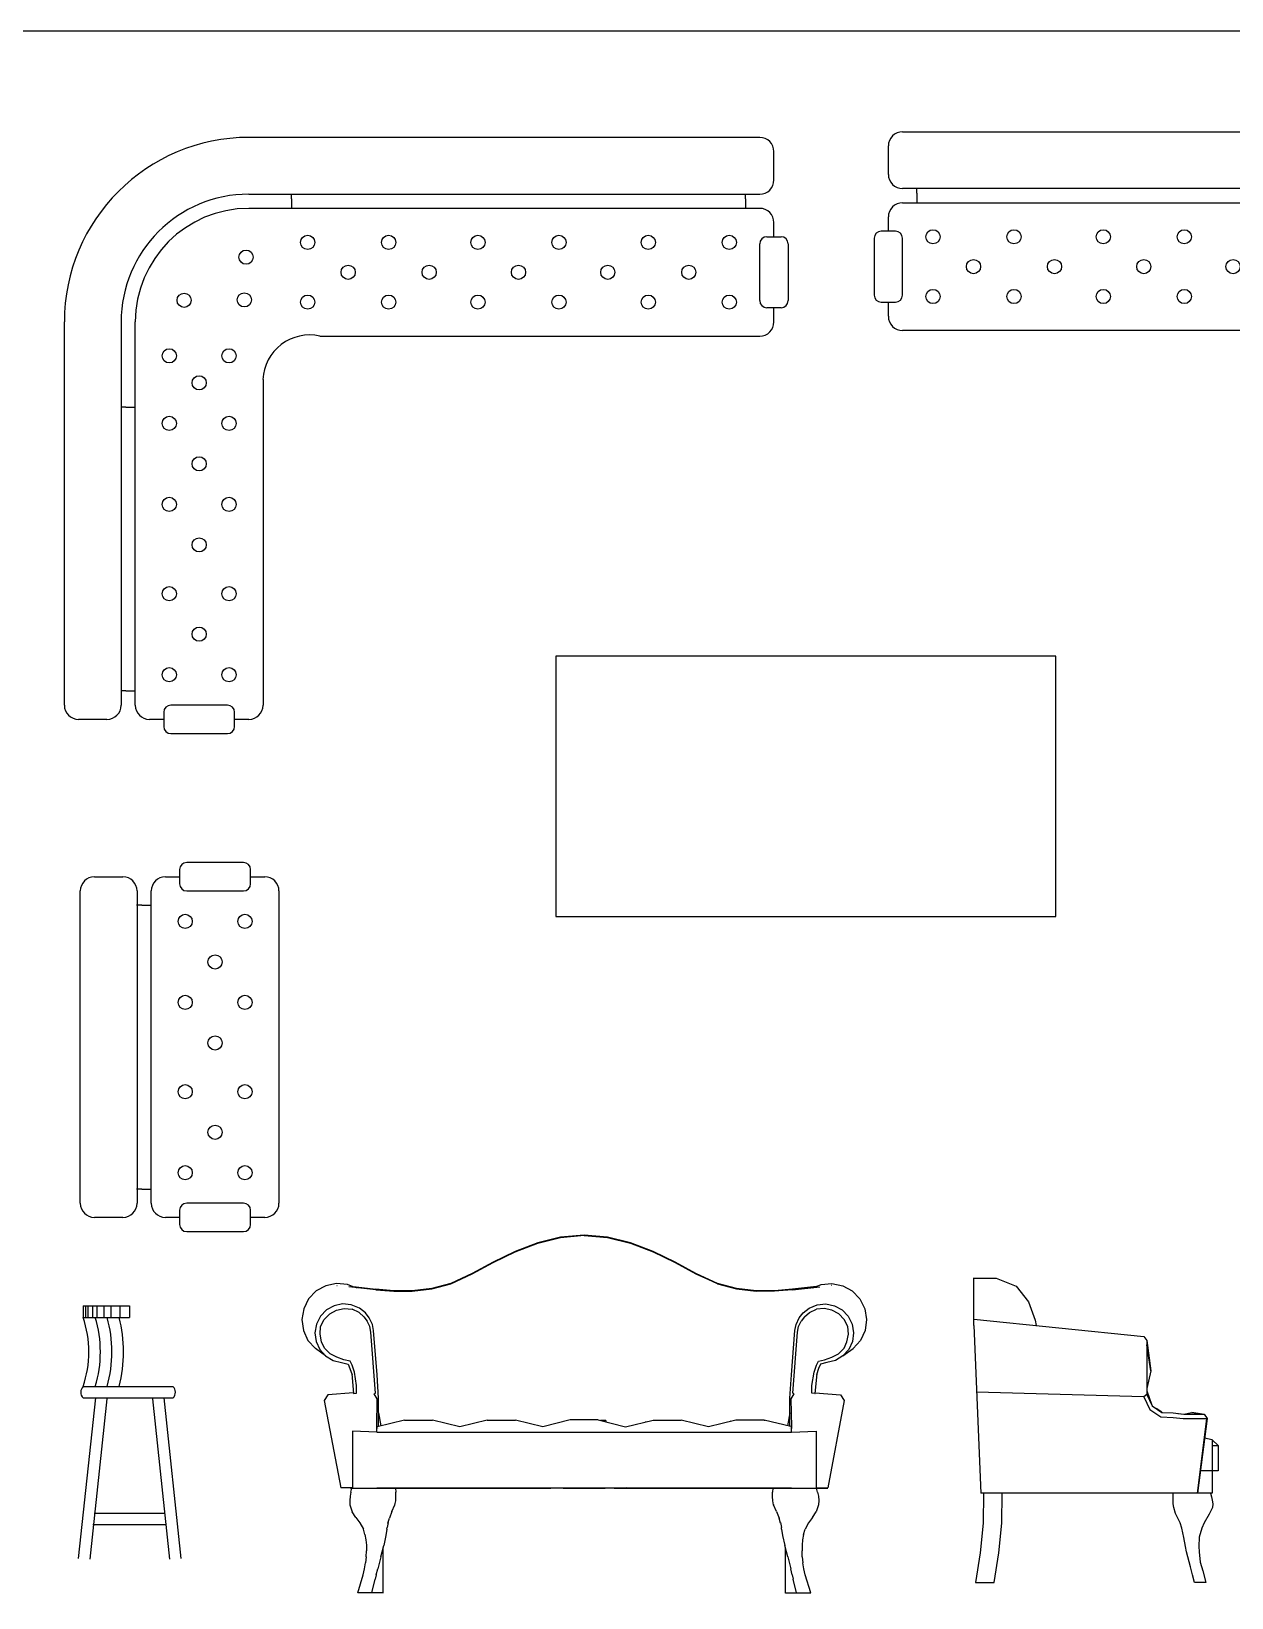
# Model space of a CAD drawing. Header units: millimetres. Extents: x 577 to 2337, y 236 to 943.
# Drawn here: x 746.85 to 751.08, y 706.16 to 711.68 of the extents above; entities that cross this region are included whole.
import ezdxf

# ---------------------------------------------------------------- set-up
doc = ezdxf.new("R2010")
doc.units = ezdxf.units.MM
doc.header["$LTSCALE"] = 0.01
doc.layers.add('06-Furn', color=4, linetype='Continuous')

# ---------------------------------------------------------------- blocks, each defined once
blk = doc.blocks.new('09')
at = {"layer": '06-Furn', "color": 17}
for p, q in [((782.5427, 612.4082), (782.5427, 612.3676)), ((782.5427, 612.4082), (782.7064, 612.4082)), ((782.5508, 612.4082), (782.5508, 612.3676)), ((782.5589, 612.4082), (782.5589, 612.3676)), ((782.5752, 612.4082), (782.5752, 612.3676)), ((782.5914, 612.4082), (782.5914, 612.3676)), ((782.6157, 612.4082), (782.6157, 612.3676)), ((782.64, 612.4082), (782.64, 612.3676)), ((782.6725, 612.4082), (782.6725, 612.3676)), ((782.7064, 612.4082), (782.7064, 612.3676)), ((782.5427, 612.3676), (782.7064, 612.3676)), ((782.5427, 612.1244), (782.8593, 612.1244)), ((782.5857, 612.0838), (782.5256, 611.5189)), ((782.5427, 612.0838), (782.8598, 612.0838)), ((782.6261, 612.0803), (782.5661, 611.5163)), ((782.7868, 612.0803), (782.8468, 611.5163)), ((782.8272, 612.0838), (782.8873, 611.5189)), ((782.5812, 611.6784), (782.8318, 611.6784)), ((782.5774, 611.6379), (782.8355, 611.6379))]:
    blk.add_line(p, q, dxfattribs=at)
for centre, radius, start, end in [((782.188, 612.246), 0.375, 341.0754, 18.9246), ((782.188, 612.246), 0.4155, 342.9814, 17.0186), ((782.188, 612.246), 0.4561, 344.534, 15.466), ((782.188, 612.246), 0.4966, 345.8242, 14.1758), ((782.5633, 612.1039), 0.029, 135.0809, 223.5899), ((782.8387, 612.1039), 0.029, 316.4101, 44.9191)]:
    blk.add_arc(centre, radius, start, end, dxfattribs=at)
blk = doc.blocks.new('A4')
at = {"layer": '06-Furn', "color": 17, "linetype": 'ByBlock'}
for p, q in [((762.7473, 629.8323), (762.6646, 629.825)), ((762.6646, 629.824), (762.7473, 629.8315)), ((762.7473, 629.8307), (762.6646, 629.8234)), ((762.8298, 629.825), (762.7473, 629.8323)), ((762.7473, 629.8315), (762.8298, 629.824)), ((762.7473, 629.8307), (762.8298, 629.8234)), ((762.5039, 629.7748), (762.427, 629.7371)), ((762.5039, 629.774), (762.427, 629.7364)), ((762.427, 629.736), (762.5039, 629.7735)), ((762.5838, 629.805), (762.5039, 629.7748)), ((762.5838, 629.8042), (762.5039, 629.774)), ((762.5039, 629.7735), (762.5838, 629.8036)), ((762.5039, 629.7735), (762.5039, 629.7748)), ((762.6646, 629.825), (762.5838, 629.805)), ((762.6646, 629.824), (762.5838, 629.8042)), ((762.5838, 629.8036), (762.6646, 629.8234)), ((762.5838, 629.8036), (762.5838, 629.805)), ((762.6646, 629.8234), (762.6646, 629.825)), ((762.8296, 629.824), (762.8298, 629.825)), ((762.8298, 629.824), (762.8296, 629.824)), ((762.9105, 629.805), (762.8298, 629.825)), ((762.8298, 629.824), (762.8298, 629.8234)), ((762.9105, 629.8042), (762.8298, 629.824)), ((762.8298, 629.8234), (762.9105, 629.8036)), ((762.9105, 629.805), (762.9103, 629.8042)), ((762.9907, 629.7748), (762.9105, 629.805)), ((762.9105, 629.8036), (762.9105, 629.8042)), ((762.9105, 629.8042), (762.9907, 629.774)), ((762.9105, 629.8036), (762.9907, 629.7735)), ((762.9905, 629.774), (762.9907, 629.7748)), ((762.9907, 629.774), (762.9905, 629.774)), ((763.0676, 629.7371), (762.9907, 629.7748)), ((762.9907, 629.7735), (762.9907, 629.774)), ((762.9907, 629.774), (763.0676, 629.7364)), ((762.9907, 629.7735), (763.0676, 629.736)), ((762.427, 629.7371), (762.3532, 629.6968)), ((762.427, 629.7364), (762.3532, 629.696)), ((762.3532, 629.6956), (762.427, 629.736)), ((762.427, 629.736), (762.427, 629.7371)), ((762.427, 629.7364), (762.427, 629.736)), ((763.0676, 629.7371), (763.0674, 629.7364)), ((763.1412, 629.6968), (763.0676, 629.7371)), ((763.0676, 629.7364), (763.0676, 629.736)), ((763.1412, 629.696), (763.0676, 629.7364)), ((763.0676, 629.736), (763.1412, 629.6956)), ((762.3532, 629.6968), (762.2771, 629.6618)), ((762.3532, 629.696), (762.2771, 629.6612)), ((762.2771, 629.6609), (762.3532, 629.6956)), ((762.3532, 629.6956), (762.3532, 629.6968)), ((762.3532, 629.696), (762.3532, 629.6956)), ((763.1409, 629.696), (763.1412, 629.6968)), ((763.2175, 629.6618), (763.1412, 629.6968)), ((763.1412, 629.6956), (763.1412, 629.696)), ((763.1412, 629.6956), (763.1412, 629.696)), ((763.1412, 629.696), (763.2173, 629.6612)), ((763.2173, 629.6609), (763.1412, 629.6956)), ((761.8036, 629.6351), (761.7767, 629.607)), ((761.8372, 629.6537), (761.8036, 629.6351)), ((761.8751, 629.6614), (761.8372, 629.6537)), ((761.9135, 629.658), (761.8751, 629.6614)), ((761.8759, 629.6547), (761.8771, 629.6545)), ((761.9335, 629.6497), (761.9135, 629.658)), ((762.014, 629.6393), (761.9179, 629.6497)), ((761.9299, 629.6511), (762.0137, 629.6414)), ((761.9445, 629.6487), (761.932, 629.6503)), ((761.9443, 629.6493), (761.9445, 629.6487)), ((761.9448, 629.6466), (761.9445, 629.6487)), ((762.0137, 629.6407), (761.9445, 629.6487)), ((761.9448, 629.6466), (761.9453, 629.6447)), ((762.077, 629.6361), (762.0127, 629.6414)), ((762.077, 629.6355), (762.0127, 629.6407)), ((762.0129, 629.6393), (762.077, 629.6345)), ((762.014, 629.6405), (762.0137, 629.6414)), ((762.0137, 629.6407), (762.014, 629.6405)), ((762.014, 629.6393), (762.0137, 629.6407)), ((762.077, 629.6345), (762.077, 629.6361)), ((762.1413, 629.6357), (762.077, 629.6361)), ((762.1413, 629.6351), (762.077, 629.6355)), ((762.077, 629.6345), (762.1413, 629.6343)), ((762.2102, 629.6438), (762.1413, 629.6357)), ((762.2102, 629.643), (762.1413, 629.6351)), ((762.1413, 629.6343), (762.2102, 629.6426)), ((762.1413, 629.6343), (762.1413, 629.6357)), ((762.1413, 629.6357), (762.1413, 629.6351)), ((762.2771, 629.6618), (762.2102, 629.6438)), ((762.2771, 629.6612), (762.2102, 629.643)), ((762.2102, 629.6426), (762.2771, 629.6609)), ((762.2102, 629.6426), (762.2102, 629.6438)), ((762.2771, 629.6609), (762.2771, 629.6618)), ((763.2175, 629.6618), (763.2173, 629.661)), ((763.2841, 629.643), (763.2173, 629.6612)), ((763.2173, 629.6612), (763.2173, 629.6609)), ((763.2173, 629.6609), (763.2841, 629.6426)), ((763.2844, 629.6438), (763.2175, 629.6618)), ((763.2841, 629.6428), (763.2844, 629.6438)), ((763.2841, 629.6426), (763.2841, 629.643)), ((763.3531, 629.6351), (763.2841, 629.643)), ((763.2841, 629.643), (763.2841, 629.6428)), ((763.2841, 629.6426), (763.3531, 629.6343)), ((763.3531, 629.6357), (763.2844, 629.6438)), ((763.3531, 629.6357), (763.3528, 629.6351)), ((763.4176, 629.6361), (763.3531, 629.6357)), ((763.3531, 629.6351), (763.4174, 629.6355)), ((763.3531, 629.6343), (763.3531, 629.6351)), ((763.4174, 629.6345), (763.3531, 629.6343)), ((763.4174, 629.6355), (763.4817, 629.6407)), ((763.4814, 629.6393), (763.4174, 629.6345)), ((763.4174, 629.6355), (763.4176, 629.6361)), ((763.4174, 629.6345), (763.4174, 629.6355)), ((763.4817, 629.6414), (763.4176, 629.6361)), ((763.4814, 629.6393), (763.5775, 629.6497)), ((763.4814, 629.6405), (763.4817, 629.6414)), ((763.4814, 629.6393), (763.4817, 629.6407)), ((763.4817, 629.6407), (763.4814, 629.6405)), ((763.5655, 629.6511), (763.4817, 629.6414)), ((763.4817, 629.6407), (763.5509, 629.6487)), ((763.5506, 629.6466), (763.5501, 629.6447)), ((763.5506, 629.6466), (763.5509, 629.6487)), ((763.5509, 629.6487), (763.5634, 629.6503)), ((763.5511, 629.6493), (763.5509, 629.6487)), ((763.5619, 629.6497), (763.5819, 629.658)), ((763.5819, 629.658), (763.6203, 629.6614)), ((763.6195, 629.6547), (763.6183, 629.6545)), ((763.6203, 629.6614), (763.6582, 629.6537)), ((763.6582, 629.6537), (763.6918, 629.6351)), ((763.6918, 629.6351), (763.7187, 629.607)), ((761.7595, 629.5725), (761.7529, 629.5344)), ((761.7767, 629.607), (761.7595, 629.5725)), ((761.8392, 629.5686), (761.818, 629.5461)), ((761.8315, 629.5346), (761.8508, 629.5546)), ((761.8661, 629.5834), (761.8392, 629.5686)), ((761.8508, 629.5546), (761.8751, 629.568)), ((761.8964, 629.5896), (761.8661, 629.5834)), ((761.8751, 629.568), (761.9023, 629.5736)), ((761.9271, 629.5869), (761.8964, 629.5896)), ((761.9023, 629.5736), (761.9299, 629.5711)), ((761.9558, 629.575), (761.9271, 629.5869)), ((761.9545, 629.5598), (761.9299, 629.5711)), ((761.9717, 629.5444), (761.9545, 629.5598)), ((761.9768, 629.558), (761.9558, 629.575)), ((761.9899, 629.5409), (761.9768, 629.558)), ((763.5055, 629.5409), (763.5186, 629.558)), ((763.5186, 629.558), (763.5396, 629.575)), ((763.5237, 629.5444), (763.5409, 629.5598)), ((763.5396, 629.575), (763.5683, 629.5869)), ((763.5409, 629.5598), (763.5655, 629.5711)), ((763.5931, 629.5736), (763.5655, 629.5711)), ((763.5683, 629.5869), (763.599, 629.5896)), ((763.6203, 629.568), (763.5931, 629.5736)), ((763.599, 629.5896), (763.6293, 629.5834)), ((763.6447, 629.5546), (763.6203, 629.568)), ((763.6293, 629.5834), (763.6562, 629.5686)), ((763.6639, 629.5346), (763.6447, 629.5546)), ((763.6562, 629.5686), (763.6775, 629.5461)), ((763.7187, 629.607), (763.7359, 629.5725)), ((763.7359, 629.5725), (763.7425, 629.5344)), ((761.7529, 629.5344), (761.7582, 629.496)), ((761.8039, 629.5186), (761.7987, 629.4883)), ((761.818, 629.5461), (761.8039, 629.5186)), ((761.8172, 629.4827), (761.819, 629.5098)), ((761.819, 629.5098), (761.8315, 629.5346)), ((761.9717, 629.5444), (761.983, 629.5294)), ((761.9927, 629.5098), (761.983, 629.5294)), ((762.0012, 629.5165), (761.9899, 629.5409)), ((761.9958, 629.4898), (761.9927, 629.5098)), ((762.0053, 629.4956), (762.0012, 629.5165)), ((763.4901, 629.4956), (763.4942, 629.5165)), ((763.4942, 629.5165), (763.5055, 629.5409)), ((763.4996, 629.4898), (763.5027, 629.5098)), ((763.5027, 629.5098), (763.5124, 629.5294)), ((763.5237, 629.5444), (763.5124, 629.5294)), ((763.6764, 629.5098), (763.6639, 629.5346)), ((763.6782, 629.4827), (763.6764, 629.5098)), ((763.6775, 629.5461), (763.6915, 629.5186)), ((763.6915, 629.5186), (763.6967, 629.4883)), ((763.7425, 629.5344), (763.7372, 629.496)), ((761.7585, 629.4958), (761.758, 629.496)), ((761.7582, 629.496), (761.7741, 629.461)), ((761.7741, 629.461), (761.8003, 629.4326)), ((761.7987, 629.4883), (761.8028, 629.4575)), ((761.8028, 629.4575), (761.8156, 629.4295)), ((761.8223, 629.4564), (761.8172, 629.4827)), ((761.832, 629.4337), (761.8223, 629.4564)), ((762.0127, 629.2757), (761.9958, 629.4898)), ((762.0176, 629.3393), (762.0053, 629.4956)), ((763.4778, 629.3393), (763.4901, 629.4956)), ((763.4827, 629.2757), (763.4996, 629.4898)), ((763.6634, 629.4337), (763.6731, 629.4564)), ((763.6731, 629.4564), (763.6782, 629.4827)), ((763.6926, 629.4575), (763.6798, 629.4295)), ((763.6967, 629.4883), (763.6926, 629.4575)), ((763.7213, 629.461), (763.6951, 629.4326)), ((763.7372, 629.496), (763.7213, 629.461)), ((763.7369, 629.4958), (763.7374, 629.496)), ((761.8364, 629.4068), (761.8003, 629.4326)), ((761.8156, 629.4295), (761.8364, 629.4068)), ((761.852, 629.4141), (761.832, 629.4337)), ((761.8364, 629.4068), (761.8628, 629.3908)), ((761.8759, 629.4022), (761.852, 629.4141)), ((761.8628, 629.3908), (761.8925, 629.383)), ((761.9007, 629.3932), (761.8759, 629.4022)), ((761.9225, 629.3882), (761.9007, 629.3932)), ((761.9299, 629.3741), (761.9225, 629.3882)), ((763.5655, 629.3741), (763.5729, 629.3882)), ((763.5729, 629.3882), (763.5947, 629.3932)), ((763.5947, 629.3932), (763.6195, 629.4022)), ((763.6326, 629.3908), (763.6029, 629.383)), ((763.6195, 629.4022), (763.6434, 629.4141)), ((763.659, 629.4068), (763.6326, 629.3908)), ((763.6434, 629.4141), (763.6634, 629.4337)), ((763.659, 629.4068), (763.6951, 629.4326)), ((763.6798, 629.4295), (763.659, 629.4068)), ((761.8925, 629.383), (761.9158, 629.3774)), ((761.9158, 629.3774), (761.9222, 629.3626)), ((761.9222, 629.3626), (761.9297, 629.3393)), ((761.9286, 629.3428), (761.9348, 629.274)), ((761.9379, 629.3495), (761.9299, 629.3741)), ((761.9453, 629.3024), (761.9379, 629.3495)), ((762.0232, 629.2573), (762.0176, 629.3393)), ((763.4722, 629.2573), (763.4778, 629.3393)), ((763.5501, 629.3024), (763.5575, 629.3495)), ((763.5575, 629.3495), (763.5655, 629.3741)), ((763.5668, 629.3428), (763.5606, 629.274)), ((763.5732, 629.3626), (763.5657, 629.3393)), ((763.5796, 629.3774), (763.5732, 629.3626)), ((763.6029, 629.383), (763.5796, 629.3774)), ((761.9453, 629.2754), (761.9453, 629.3024)), ((763.5501, 629.2754), (763.5501, 629.3024)), ((761.8443, 629.2688), (761.8318, 629.2496)), ((761.8318, 629.2496), (761.8897, 628.9412)), ((761.9346, 629.2762), (761.8443, 629.2688)), ((761.9343, 629.274), (761.9453, 629.2754)), ((761.9348, 629.274), (761.9343, 629.274)), ((762.0078, 629.2734), (762.0127, 629.2757)), ((762.0183, 629.2548), (762.0078, 629.2734)), ((762.0168, 629.1568), (762.0183, 629.2548)), ((762.0232, 629.1583), (762.0232, 629.2573)), ((763.4722, 629.1583), (763.4722, 629.2573)), ((763.4771, 629.2548), (763.4876, 629.2734)), ((763.4786, 629.1568), (763.4771, 629.2548)), ((763.4876, 629.2734), (763.4827, 629.2757)), ((763.5611, 629.274), (763.5501, 629.2754)), ((763.5606, 629.274), (763.5611, 629.274)), ((763.5608, 629.2762), (763.6511, 629.2688)), ((763.6636, 629.2496), (763.6057, 628.9412)), ((763.6511, 629.2688), (763.6636, 629.2496)), ((762.1139, 629.1806), (762.0176, 629.157)), ((762.0232, 629.206), (762.0314, 629.1602)), ((762.0263, 629.1879), (762.0232, 629.1879)), ((762.1139, 629.1806), (762.2131, 629.1806)), ((762.3097, 629.157), (762.2131, 629.1806)), ((762.406, 629.1806), (762.3094, 629.157)), ((762.4058, 629.1804), (762.4058, 629.1806)), ((762.4058, 629.1806), (762.5052, 629.1806)), ((762.6018, 629.157), (762.5052, 629.1806)), ((762.6981, 629.1808), (762.6015, 629.157)), ((762.797, 629.1808), (762.6981, 629.1808)), ((762.797, 629.1808), (762.8936, 629.157)), ((762.8234, 629.1785), (762.8045, 629.1789)), ((762.8234, 629.1785), (762.8232, 629.1743)), ((762.8934, 629.157), (762.99, 629.1806)), ((762.9628, 629.1739), (762.9664, 629.1748)), ((762.99, 629.1806), (763.0891, 629.1806)), ((763.1857, 629.157), (763.0891, 629.1806)), ((763.2823, 629.1806), (763.1852, 629.157)), ((763.2641, 629.176), (763.2588, 629.1748)), ((763.2818, 629.1804), (763.2818, 629.1808)), ((763.2818, 629.1808), (763.381, 629.1808)), ((763.3818, 629.1806), (763.2823, 629.1806)), ((763.381, 629.1808), (763.3835, 629.18)), ((763.381, 629.1806), (763.381, 629.1808)), ((763.3818, 629.1806), (763.3815, 629.1806)), ((763.3815, 629.1806), (763.3823, 629.1802)), ((763.4755, 629.1575), (763.3818, 629.1806)), ((763.4722, 629.206), (763.464, 629.1602)), ((763.4691, 629.1879), (763.4722, 629.1879)), ((761.9307, 629.1414), (761.9307, 628.941)), ((762.0173, 629.1379), (761.9307, 629.1414)), ((762.0173, 629.157), (762.017, 629.157)), ((762.017, 629.157), (762.0173, 629.1506)), ((762.017, 629.1476), (762.0173, 629.157)), ((762.0173, 629.1379), (762.017, 629.1476)), ((762.0173, 629.1379), (763.4781, 629.1379)), ((762.0232, 629.1495), (762.0232, 629.1495)), ((762.3094, 629.1379), (762.3092, 629.1379)), ((762.3092, 629.1379), (762.3092, 629.1379)), ((762.3092, 629.1379), (762.3097, 629.1379)), ((762.3094, 629.157), (762.3097, 629.157)), ((762.3094, 629.1379), (762.3097, 629.1379)), ((762.6015, 629.157), (762.6018, 629.157)), ((763.1852, 629.157), (763.1857, 629.157)), ((763.4722, 629.1495), (763.4722, 629.1495)), ((763.4781, 629.157), (763.4784, 629.157)), ((763.4784, 629.1476), (763.4781, 629.157)), ((763.4784, 629.157), (763.4781, 629.1506)), ((763.4781, 629.1379), (763.4784, 629.1476)), ((763.4781, 629.1379), (763.5647, 629.1414)), ((763.5647, 629.1414), (763.5647, 628.941)), ((761.9307, 628.9412), (761.8897, 628.9412)), ((761.9228, 628.9118), (761.9215, 628.8966)), ((761.9217, 628.8968), (761.922, 628.8814)), ((761.9256, 628.9266), (761.9228, 628.9118)), ((761.9245, 628.941), (762.6302, 628.941)), ((761.9256, 628.9266), (761.9292, 628.941)), ((762.0173, 628.9412), (763.4781, 628.9412)), ((762.0806, 628.8814), (762.0834, 628.8962)), ((762.0832, 628.941), (762.0842, 628.9262)), ((762.0834, 628.8962), (762.0844, 628.9112)), ((762.0844, 628.9112), (762.0842, 628.9262)), ((762.5992, 628.9412), (762.6733, 628.941)), ((762.6733, 628.941), (762.673, 628.9412)), ((762.6733, 628.941), (762.8214, 628.941)), ((762.7473, 628.9412), (762.7473, 628.941)), ((762.8954, 628.9412), (762.8214, 628.941)), ((762.8214, 628.941), (762.8214, 628.9412)), ((762.8529, 628.941), (763.6057, 628.941)), ((763.411, 628.9112), (763.4112, 628.9262)), ((763.412, 628.8962), (763.411, 628.9112)), ((763.4122, 628.941), (763.4112, 628.9262)), ((763.4148, 628.8814), (763.412, 628.8962)), ((763.5647, 628.9412), (763.6057, 628.9412)), ((763.5698, 628.9266), (763.5662, 628.941)), ((763.5698, 628.9266), (763.5727, 628.9118)), ((763.5727, 628.9118), (763.5739, 628.8966)), ((763.5737, 628.8968), (763.5734, 628.8814)), ((761.922, 628.8814), (761.9304, 628.857)), ((761.9435, 628.8372), (761.9304, 628.857)), ((761.9435, 628.8372), (761.9571, 628.8184)), ((762.0703, 628.8587), (762.0611, 628.8345)), ((762.0703, 628.8587), (762.0806, 628.8814)), ((762.0814, 628.8841), (762.0808, 628.8825)), ((763.414, 628.8841), (763.4146, 628.8825)), ((763.4251, 628.8587), (763.4148, 628.8814)), ((763.4251, 628.8587), (763.4343, 628.8345)), ((763.5519, 628.8372), (763.5383, 628.8184)), ((763.5519, 628.8372), (763.565, 628.857)), ((763.5734, 628.8814), (763.565, 628.857)), ((761.9571, 628.8184), (761.9694, 628.7957)), ((761.975, 628.7776), (761.9694, 628.7957)), ((762.0527, 628.7957), (762.0491, 628.7734)), ((762.0527, 628.7957), (762.0532, 628.8022)), ((762.0565, 628.8191), (762.0532, 628.8022)), ((762.0557, 628.8174), (762.0611, 628.8345)), ((762.056, 628.8174), (762.0563, 628.8189)), ((762.056, 628.8174), (762.056, 628.8174)), ((762.0563, 628.8189), (762.0565, 628.8191)), ((763.4397, 628.8174), (763.4343, 628.8345)), ((763.4392, 628.8189), (763.4389, 628.8191)), ((763.4389, 628.8191), (763.4422, 628.8022)), ((763.4394, 628.8174), (763.4392, 628.8189)), ((763.4394, 628.8174), (763.4394, 628.8174)), ((763.4427, 628.7957), (763.4422, 628.8022)), ((763.4427, 628.7957), (763.4463, 628.7734)), ((763.5204, 628.7776), (763.526, 628.7957)), ((763.5383, 628.8184), (763.526, 628.7957)), ((761.975, 628.7776), (761.9784, 628.7586)), ((761.9784, 628.7586), (761.9789, 628.7586)), ((761.9784, 628.7586), (761.9801, 628.7394)), ((761.9801, 628.7394), (761.9804, 628.7202)), ((762.0306, 628.6986), (762.0411, 628.739)), ((762.0391, 628.5708), (762.0391, 628.7309)), ((762.0491, 628.7734), (762.0411, 628.739)), ((763.4463, 628.7734), (763.4543, 628.739)), ((763.4648, 628.6986), (763.4543, 628.739)), ((763.4563, 628.5708), (763.4563, 628.7309)), ((763.5153, 628.7394), (763.515, 628.7202)), ((763.517, 628.7586), (763.5153, 628.7394)), ((763.517, 628.7586), (763.5165, 628.7586)), ((763.5204, 628.7776), (763.517, 628.7586)), ((761.9737, 628.6562), (761.9771, 628.6773)), ((761.9794, 628.6986), (761.9771, 628.6773)), ((761.9794, 628.6986), (761.9804, 628.7202)), ((762.0306, 628.6986), (762.0201, 628.6564)), ((763.4648, 628.6986), (763.4753, 628.6564)), ((763.516, 628.6986), (763.515, 628.7202)), ((763.516, 628.6986), (763.5183, 628.6773)), ((763.5217, 628.6562), (763.5183, 628.6773)), ((761.9496, 628.5716), (761.9689, 628.6354)), ((761.9689, 628.6354), (761.9737, 628.6562)), ((761.9994, 628.5716), (762.0112, 628.6195)), ((762.015, 628.6354), (762.0112, 628.6195)), ((762.015, 628.6354), (762.0201, 628.6564)), ((763.4804, 628.6354), (763.4753, 628.6564)), ((763.4804, 628.6354), (763.4842, 628.6195)), ((763.496, 628.5716), (763.4842, 628.6195)), ((763.5265, 628.6354), (763.5217, 628.6562)), ((763.5458, 628.5716), (763.5265, 628.6354)), ((762.0391, 628.5716), (761.9496, 628.5716)), ((763.4563, 628.5716), (763.5458, 628.5716))]:
    blk.add_line(p, q, dxfattribs=at)
blk = doc.blocks.new('A5')
at = {"layer": '06-Furn', "color": 17, "linetype": 'ByBlock'}
for p, q in [((764.1198, 629.6218), (764.1198, 629.621)), ((764.1198, 629.4541), (764.1198, 629.6218)), ((764.1198, 629.621), (764.1989, 629.6205)), ((764.1989, 629.6205), (764.2697, 629.5934)), ((764.2697, 629.5934), (764.3129, 629.5373)), ((764.3129, 629.5373), (764.3367, 629.4727)), ((764.1198, 629.4771), (764.7192, 629.4155)), ((764.1198, 629.4541), (764.145, 628.8636)), ((764.3316, 629.4552), (764.3319, 629.4552)), ((764.3367, 629.4727), (764.3403, 629.4543)), ((764.7192, 629.4155), (764.73, 629.4017)), ((764.73, 629.4017), (764.7435, 629.2941)), ((764.73, 629.4017), (764.73, 629.2111)), ((764.73, 629.397), (764.7435, 629.2941)), ((764.7435, 629.2941), (764.73, 629.3857)), ((764.7435, 629.2941), (764.73, 629.2321)), ((764.73, 629.2239), (764.7478, 629.1736)), ((764.7192, 629.2024), (764.1298, 629.2195)), ((764.73, 629.2111), (764.7192, 629.2024)), ((764.7192, 629.2024), (764.7407, 629.158)), ((764.73, 629.2111), (764.7492, 629.1712)), ((764.7483, 629.1727), (764.7492, 629.1712)), ((764.7492, 629.1712), (764.7627, 629.1616)), ((764.7492, 629.1712), (764.7825, 629.148)), ((764.7407, 629.158), (764.7788, 629.1324)), ((764.7828, 629.1484), (764.7624, 629.1617)), ((764.7788, 629.1324), (764.8229, 629.1305)), ((764.7828, 629.1484), (764.7825, 629.148)), ((764.7825, 629.148), (764.8231, 629.1465)), ((764.8229, 629.1305), (764.8579, 629.1262)), ((764.8231, 629.1465), (764.8607, 629.1425)), ((764.8387, 629.1448), (764.8607, 629.1425)), ((764.8579, 629.1262), (764.9426, 629.1262)), ((764.8607, 629.1425), (764.8889, 629.148)), ((764.8607, 629.1425), (764.9316, 629.1425)), ((764.8889, 629.1482), (764.8889, 629.148)), ((764.8889, 629.148), (764.8889, 629.1482)), ((764.9253, 629.1425), (764.8889, 629.148)), ((764.8889, 629.148), (764.9316, 629.1425)), ((764.9081, 628.8636), (764.9417, 629.1262)), ((764.9426, 629.1262), (764.9087, 628.8636)), ((764.9316, 629.1425), (764.9426, 629.1262)), ((764.9426, 629.1262), (764.9417, 629.1262)), ((764.9604, 629.0513), (764.9335, 629.0571)), ((764.9604, 629.0514), (764.9604, 628.8634)), ((764.9815, 629.0311), (764.9604, 629.0513)), ((764.9604, 629.0311), (764.9815, 629.0311)), ((764.9815, 629.0313), (764.9815, 628.9421)), ((764.9815, 628.9423), (764.9186, 628.9423)), ((764.9815, 628.9421), (764.9815, 628.9423)), ((764.9604, 628.8636), (764.145, 628.8636)), ((764.1546, 628.8636), (764.1534, 628.758)), ((764.2195, 628.758), (764.2206, 628.8636)), ((764.8231, 628.8256), (764.8229, 628.8636)), ((764.9541, 628.8636), (764.9575, 628.8512)), ((764.9575, 628.8512), (764.9604, 628.8387)), ((764.9604, 628.8387), (764.9621, 628.8259)), ((764.8248, 628.813), (764.8231, 628.8256)), ((764.8308, 628.7926), (764.8248, 628.813)), ((764.8387, 628.7761), (764.8308, 628.7926)), ((764.9491, 628.7902), (764.9324, 628.7586)), ((764.9609, 628.813), (764.9491, 628.7902)), ((764.9621, 628.8259), (764.9609, 628.813)), ((764.1534, 628.758), (764.1424, 628.653)), ((764.2085, 628.653), (764.2195, 628.758)), ((764.8469, 628.7597), (764.8387, 628.7761)), ((764.8534, 628.7399), (764.8469, 628.7597)), ((764.8567, 628.7243), (764.8534, 628.7399)), ((764.9239, 628.7399), (764.9143, 628.7083)), ((764.9324, 628.7586), (764.9239, 628.7399)), ((764.8598, 628.7079), (764.8567, 628.7243)), ((764.8661, 628.6757), (764.8598, 628.7079)), ((764.87, 628.6575), (764.8661, 628.6757)), ((764.9143, 628.7083), (764.9135, 628.6757)), ((764.9135, 628.6757), (764.9141, 628.6571)), ((764.1424, 628.653), (764.1263, 628.5487)), ((764.1924, 628.5487), (764.2085, 628.653)), ((764.8742, 628.6394), (764.87, 628.6575)), ((764.879, 628.6215), (764.8742, 628.6394)), ((764.8838, 628.6036), (764.879, 628.6215)), ((764.9141, 628.6571), (764.918, 628.6211)), ((764.918, 628.6211), (764.9268, 628.5899)), ((764.8872, 628.5899), (764.8838, 628.6036)), ((764.8906, 628.5764), (764.8872, 628.5899)), ((764.8974, 628.5492), (764.8906, 628.5764)), ((764.9268, 628.5899), (764.9381, 628.5492)), ((764.1263, 628.5487), (764.1924, 628.5487)), ((764.9381, 628.5492), (764.8974, 628.5492))]:
    blk.add_line(p, q, dxfattribs=at)
blk = doc.blocks.new('moblman3')
at = {"layer": '06-Furn', "color": 17}
for p, q in [((750.6473, 720.8795), (752.3473, 720.8795)), ((750.1442, 720.8597), (748.3442, 720.8597)), ((750.5973, 720.7295), (750.5973, 720.8295)), ((752.3973, 720.8295), (752.3973, 720.7295)), ((750.1942, 720.7097), (750.1942, 720.8097)), ((750.1942, 720.7597), (750.1942, 720.7597)), ((750.5973, 720.7795), (750.5973, 720.7795)), ((748.3442, 720.6597), (750.0942, 720.6597)), ((748.4942, 720.6429), (748.4942, 720.6611)), ((750.0942, 720.6429), (750.0942, 720.6611)), ((750.0942, 720.6597), (750.1442, 720.6597)), ((750.6973, 720.6795), (750.6473, 720.6795)), ((750.6973, 720.6627), (750.6973, 720.6809)), ((752.3473, 720.6795), (750.6973, 720.6795)), ((750.6973, 720.6627), (750.6973, 720.6377)), ((752.2973, 720.6627), (752.2973, 720.6809)), ((752.2973, 720.6627), (752.2973, 720.6377)), ((750.1442, 720.6097), (748.3442, 720.6097)), ((748.4942, 720.6429), (748.4942, 720.6179)), ((748.4942, 720.6179), (748.4942, 720.6107)), ((750.0942, 720.6429), (750.0942, 720.6179)), ((750.0942, 720.6179), (750.0942, 720.6107)), ((750.6473, 720.6295), (752.3473, 720.6295)), ((750.6973, 720.6377), (750.6973, 720.6305)), ((752.2973, 720.6377), (752.2973, 720.6305)), ((750.1942, 720.5097), (750.1942, 720.5597)), ((750.5973, 720.5295), (750.5973, 720.5795)), ((752.3973, 720.5795), (752.3973, 720.5295)), ((750.1442, 720.2847), (750.1442, 720.4847)), ((750.1692, 720.5097), (750.2192, 720.5097)), ((750.2442, 720.4847), (750.2442, 720.2847)), ((750.5473, 720.5045), (750.5473, 720.3045)), ((750.6223, 720.5295), (750.5723, 720.5295)), ((750.6473, 720.3045), (750.6473, 720.5045)), ((752.3473, 720.5045), (752.3473, 720.3045)), ((752.4223, 720.5295), (752.3723, 720.5295)), ((752.4473, 720.3045), (752.4473, 720.5045)), ((750.5723, 720.2795), (750.6223, 720.2795)), ((750.5973, 720.2295), (750.5973, 720.2795)), ((752.3723, 720.2795), (752.4223, 720.2795)), ((752.3973, 720.2795), (752.3973, 720.2295)), ((747.6942, 718.8597), (747.6942, 720.2097)), ((747.8942, 720.2097), (747.8942, 718.9097)), ((747.9442, 718.8597), (747.9442, 720.2097)), ((750.2192, 720.2597), (750.1692, 720.2597)), ((750.1942, 720.2097), (750.1942, 720.2597)), ((748.5942, 720.1597), (750.1442, 720.1597)), ((752.3473, 720.1795), (750.6473, 720.1795)), ((748.3942, 720.0072), (748.3942, 718.8597)), ((747.911, 719.9097), (747.8928, 719.9097)), ((747.911, 719.9097), (747.936, 719.9097)), ((747.936, 719.9097), (747.9432, 719.9097)), ((751.1869, 719.0324), (749.4261, 719.0324)), ((749.4261, 719.0324), (749.4261, 718.1153)), ((751.1869, 718.1153), (751.1869, 719.0324)), ((747.911, 718.9097), (747.8928, 718.9097)), ((747.8942, 718.9097), (747.8942, 718.8597)), ((747.911, 718.9097), (747.936, 718.9097)), ((747.936, 718.9097), (747.9432, 718.9097)), ((748.0442, 718.8347), (748.0442, 718.7847)), ((748.2692, 718.8597), (748.0692, 718.8597)), ((748.2942, 718.7847), (748.2942, 718.8347)), ((747.8442, 718.8097), (747.7442, 718.8097)), ((747.7942, 718.8097), (747.7942, 718.8097)), ((748.0442, 718.8097), (747.9942, 718.8097)), ((748.3442, 718.8097), (748.2942, 718.8097)), ((748.0692, 718.7597), (748.2692, 718.7597)), ((748.1003, 718.2803), (748.1003, 718.2303)), ((748.3253, 718.3053), (748.1253, 718.3053)), ((748.3503, 718.2303), (748.3503, 718.2803)), ((747.8003, 718.2553), (747.9003, 718.2553)), ((748.0503, 718.2553), (748.1003, 718.2553)), ((748.3503, 718.2553), (748.4003, 718.2553)), ((747.7503, 717.1053), (747.7503, 718.2053)), ((747.9503, 718.2053), (747.9503, 717.1553)), ((748.0003, 717.1053), (748.0003, 718.2053)), ((748.1253, 718.2053), (748.3253, 718.2053)), ((748.4503, 718.2053), (748.4503, 717.1053)), ((747.9671, 718.1553), (747.9489, 718.1553)), ((747.9671, 718.1553), (747.9921, 718.1553)), ((747.9921, 718.1553), (747.9993, 718.1553)), ((749.4261, 718.1153), (751.1869, 718.1153)), ((747.9671, 717.1553), (747.9489, 717.1553)), ((747.9503, 717.1553), (747.9503, 717.1053)), ((747.9671, 717.1553), (747.9921, 717.1553)), ((747.9921, 717.1553), (747.9993, 717.1553)), ((748.1003, 717.0803), (748.1003, 717.0303)), ((748.3253, 717.1053), (748.1253, 717.1053)), ((748.3503, 717.0303), (748.3503, 717.0803)), ((747.9003, 717.0553), (747.8003, 717.0553)), ((747.8503, 717.0553), (747.8503, 717.0553)), ((748.1003, 717.0553), (748.0503, 717.0553)), ((748.4003, 717.0553), (748.3503, 717.0553)), ((748.1253, 717.0053), (748.3253, 717.0053))]:
    blk.add_line(p, q, dxfattribs=at)
for centre in [(748.5515, 720.4899), (748.8368, 720.4899), (749.1515, 720.4899), (749.4368, 720.4899), (749.7515, 720.4899), (750.0368, 720.4899), (750.7546, 720.5097), (751.04, 720.5097), (751.3546, 720.5097), (751.64, 720.5097), (751.9546, 720.5097), (752.24, 720.5097), (748.3345, 720.4378), (750.8973, 720.4045), (751.1826, 720.4045), (751.4973, 720.4045), (751.8119, 720.4045), (752.0973, 720.4045), (748.6942, 720.3847), (748.9795, 720.3847), (749.2942, 720.3847), (749.6088, 720.3847), (749.8942, 720.3847), (750.7546, 720.2994), (751.04, 720.2994), (751.3546, 720.2994), (751.64, 720.2994), (751.9546, 720.2994), (752.24, 720.2994), (748.1161, 720.286), (748.3283, 720.2873), (748.5515, 720.2795), (748.8368, 720.2795), (749.1515, 720.2795), (749.4368, 720.2795), (749.7515, 720.2795), (750.0368, 720.2795), (748.064, 720.0902), (748.2743, 720.0902), (748.1692, 719.9951), (748.064, 719.8524), (748.2743, 719.8524), (748.1692, 719.7097), (748.064, 719.567), (748.2743, 719.567), (748.1692, 719.4243), (748.064, 719.2524), (748.2743, 719.2524), (748.1692, 719.1097), (748.064, 718.967), (748.2743, 718.967), (748.1201, 718.098), (748.3305, 718.098), (748.2253, 717.9553), (748.1201, 717.8126), (748.3305, 717.8126), (748.2253, 717.6699), (748.1201, 717.498), (748.3305, 717.498), (748.2253, 717.3553), (748.1201, 717.2126), (748.3305, 717.2126)]:
    blk.add_circle(centre, 0.025, dxfattribs=at)
for centre, radius, start, end in [((750.6473, 720.8295), 0.05, 90, 180), ((752.3473, 720.8295), 0.05, 0, 90), ((748.3442, 720.2097), 0.65, 90, 180), ((750.1442, 720.8097), 0.05, 0, 90), ((750.1442, 720.7097), 0.05, 270, 0), ((750.6473, 720.7295), 0.05, 180, 270), ((752.3473, 720.7295), 0.05, 270, 0), ((748.3442, 720.2097), 0.45, 90, 180), ((748.3442, 720.2097), 0.4, 90, 180), ((750.1442, 720.5597), 0.05, 0, 90), ((750.6473, 720.5795), 0.05, 90, 180), ((752.3473, 720.5795), 0.05, 0, 90), ((750.1692, 720.4847), 0.025, 90, 180), ((750.2192, 720.4847), 0.025, 0, 90), ((750.5723, 720.5045), 0.025, 90, 180), ((750.6223, 720.5045), 0.025, 0, 90), ((752.3723, 720.5045), 0.025, 90, 180), ((752.4223, 720.5045), 0.025, 0, 90), ((750.1692, 720.2847), 0.025, 180, 270), ((750.2192, 720.2847), 0.025, 270, 0), ((750.5723, 720.3045), 0.025, 180, 270), ((750.6223, 720.3045), 0.025, 270, 0), ((752.3723, 720.3045), 0.025, 180, 270), ((752.4223, 720.3045), 0.025, 270, 0), ((750.1442, 720.2097), 0.05, 270, 0), ((750.6473, 720.2295), 0.05, 180, 270), ((752.3473, 720.2295), 0.05, 270, 0), ((748.5582, 719.9994), 0.1643, 77.3715, 177.2796), ((747.7442, 718.8597), 0.05, 180, 270), ((747.8442, 718.8597), 0.05, 270, 0), ((747.9942, 718.8597), 0.05, 180, 270), ((748.0692, 718.8347), 0.025, 90, 180), ((748.2692, 718.8347), 0.025, 0, 90), ((748.3442, 718.8597), 0.05, 270, 0), ((748.0692, 718.7847), 0.025, 180, 270), ((748.2692, 718.7847), 0.025, 270, 0), ((748.1253, 718.2803), 0.025, 90, 180), ((748.3253, 718.2803), 0.025, 0, 90), ((747.8003, 718.2053), 0.05, 90, 180), ((747.9003, 718.2053), 0.05, 0, 90), ((748.0503, 718.2053), 0.05, 90, 180), ((748.1253, 718.2303), 0.025, 180, 270), ((748.3253, 718.2303), 0.025, 270, 0), ((748.4003, 718.2053), 0.05, 0, 90), ((747.8003, 717.1053), 0.05, 180, 270), ((747.9003, 717.1053), 0.05, 270, 0), ((748.0503, 717.1053), 0.05, 180, 270), ((748.1253, 717.0803), 0.025, 90, 180), ((748.3253, 717.0803), 0.025, 0, 90), ((748.4003, 717.1053), 0.05, 270, 0), ((748.1253, 717.0303), 0.025, 180, 270), ((748.3253, 717.0303), 0.025, 270, 0)]:
    blk.add_arc(centre, radius, start, end, dxfattribs=at)

msp = doc.modelspace()

# ---------------------------------------------------------------- linework, layer by layer
at = {"layer": '06-Furn', "color": 5}
msp.add_lwpolyline([(739.8738, 711.677), (739.8738, 689.3724), (754.8738, 689.3724), (754.8738, 711.677)], close=True, dxfattribs=at)

# ---------------------------------------------------------------- block references
at = {"layer": '06-Furn'}
for name, p in [('moblman3', (-0.7245, -9.5564)), ('09', (-35.5068, 94.779))]:
    msp.add_blockref(name, p, dxfattribs=at)
at = {"layer": '06-Furn', "color": 241}
for name, p in [('A4', (-13.9463, 77.6046)), ('A5', (-13.9463, 77.6639))]:
    msp.add_blockref(name, p, dxfattribs=at)

doc.saveas('drawing.dxf')
